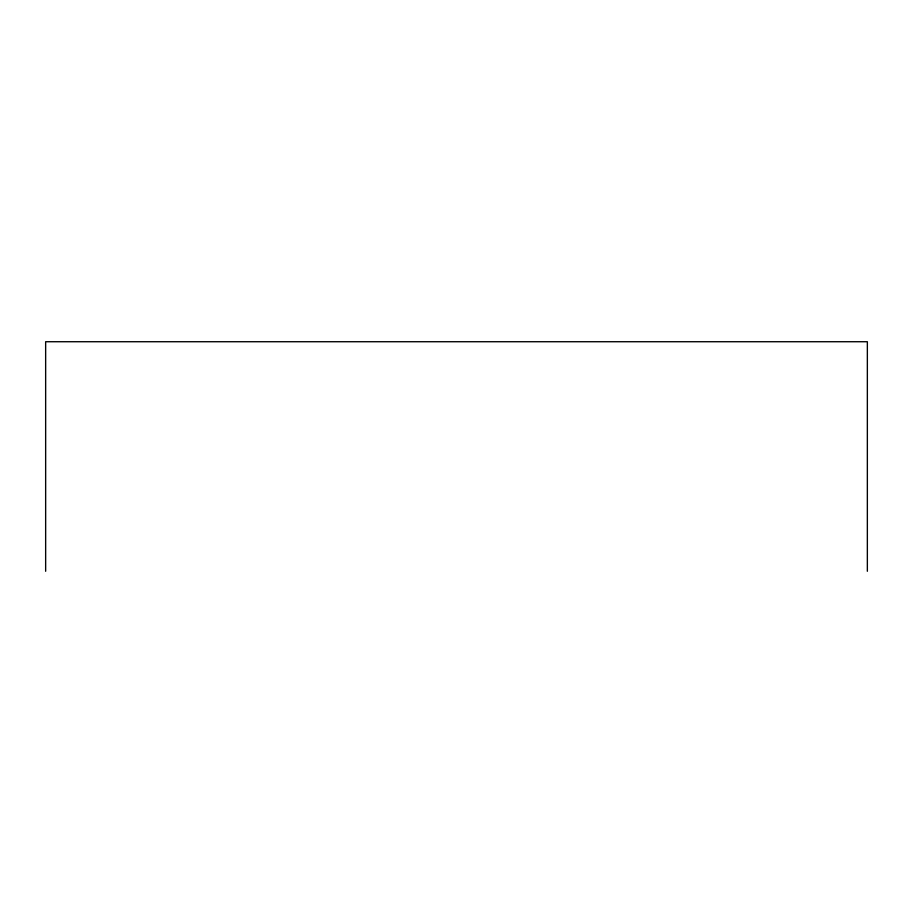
<?xml version="1.0" encoding="UTF-8"?>
<svg xmlns="http://www.w3.org/2000/svg" width="913" height="913" viewBox="0 0 913 913"><rect width="100%" height="100%" fill="white"/><g stroke="black" fill="none" stroke-linecap="round" stroke-linejoin="round"><path stroke-width="1.37" d="M867.35 571.276L867.35 341.724L45.65 341.724L45.65 571.276"/></g></svg>
